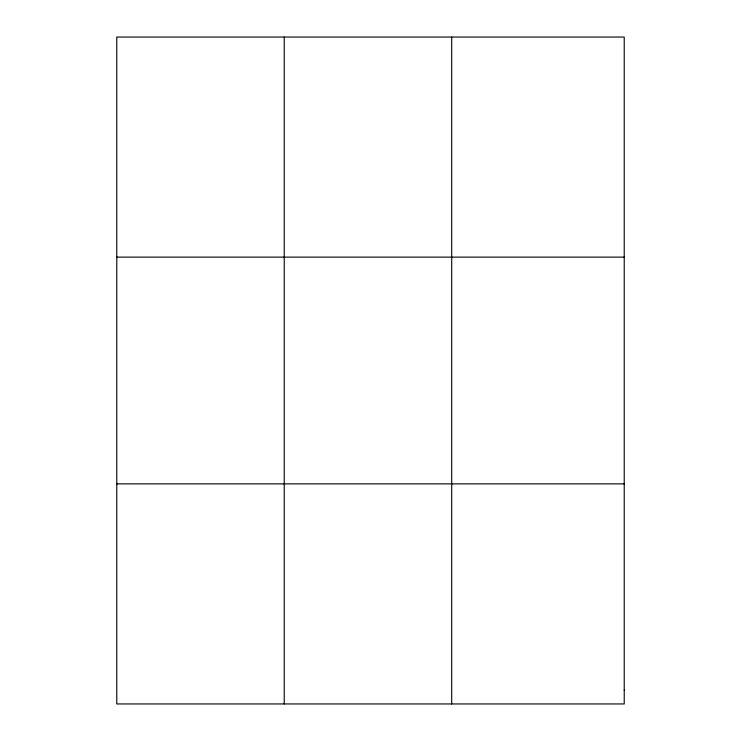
<?xml version="1.0" encoding="UTF-8"?>
<svg xmlns="http://www.w3.org/2000/svg" width="741" height="741" viewBox="0 0 741 741"><rect width="100%" height="100%" fill="white"/><g stroke="black" fill="none" stroke-linecap="round" stroke-linejoin="round"><path stroke-width="1.11" d="M284.229 703.95L284.229 37.05M451.695 703.95L451.695 37.05M116.772 257.127L624.228 257.127M116.772 483.873L624.228 483.873M624.228 690.195L624.228 703.95L116.772 703.95L116.772 37.05L624.228 37.05L624.228 690.195"/></g></svg>
